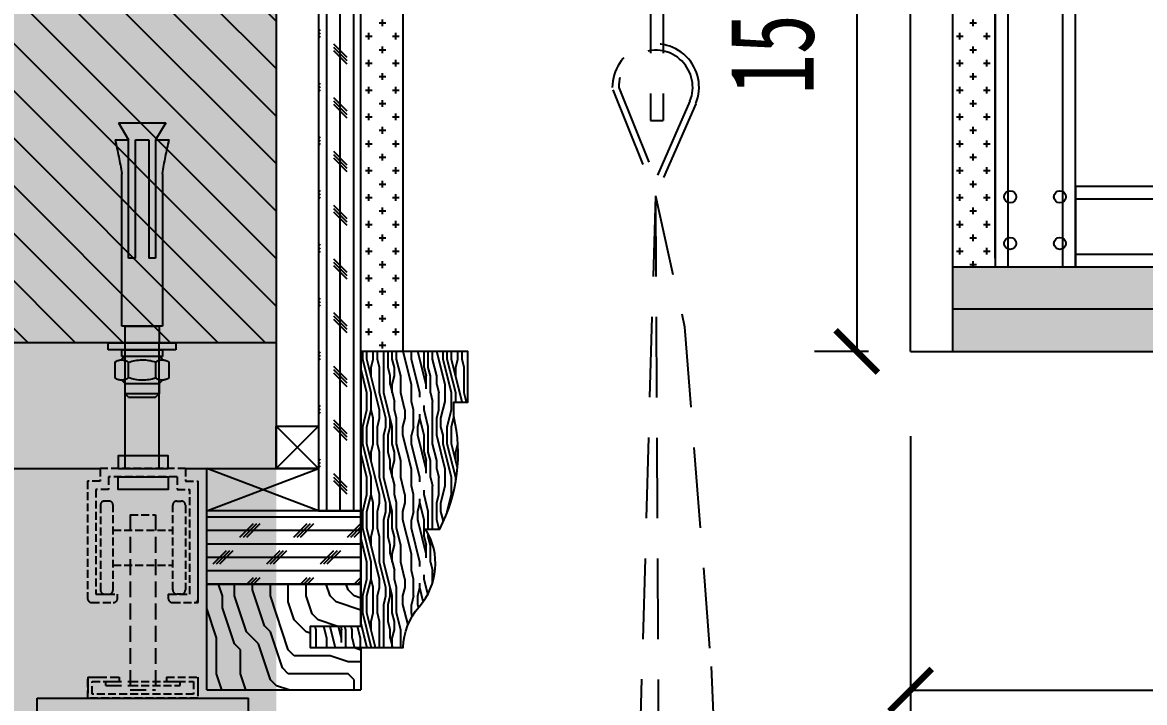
# Model space of a CAD drawing. Header units: millimetres. Extents: x 413534 to 445094, y -245300 to -235817.
# Drawn here: x 415754.4 to 416019.7, y -239219.6 to -239058.8 of the extents above; entities that cross this region are included whole.
import ezdxf

# ---------------------------------------------------------------- set-up
doc = ezdxf.new("R2010")
doc.units = ezdxf.units.MM
doc.header["$LTSCALE"] = 150
doc.header["$MEASUREMENT"] = 0
for name, pattern in [('DASH', [0.35, 0.25, -0.1]), ('DASHED', [19.049999999999997, 12.7, -6.35]), ('DASHEDX2', [38.099999999999994, 25.4, -12.7]), ('M-DASHED', [3.75, 2.5, -1.25])]:
    doc.linetypes.add(name, pattern=pattern)
doc.layers.get('Defpoints').update_dxf_attribs({"color": 6})
for name, color, linetype in [('0-bh(填充)', 251, 'Continuous'), ('2-NORM', 3, 'Continuous'), ('4-Fine(立面细线)', 251, 'Continuous'), ('A-土建柱', 6, 'Continuous'), ('D-节点填充', 250, 'Continuous'), ('D-造型细线', 146, 'Continuous'), ('DRT', 7, 'Continuous'), ('E-立面填充', 250, 'Continuous'), ('E-立面活动家具', 22, 'DASHED'), ('E-立面轮廓线', 4, 'Continuous'), ('F-地坪填充', 250, 'Continuous'), ('IEL-Furn', 1, 'M-DASHED'), ('PM-FURN-M', 3, 'Continuous'), ('PM-WALL', 2, 'Continuous'), ('PM-WALL-HAT', 8, 'Continuous'), ('W-尺寸', 5, 'Continuous'), ('完成面-石材', 55, 'Continuous')]:
    doc.layers.add(name, color=color, linetype=linetype)
doc.styles.add('DIM', font='', dxfattribs={"width": 0.7})
doc.styles.get('DIM').set_extended_font_data('SimSun')
doc.dimstyles.new('10', dxfattribs={"dimscale": 10, "dimtxt": 2, "dimasz": 1, "dimexe": 1, "dimexo": 1, "dimgap": 1, "dimtad": 1, "dimdec": 0, "dimzin": 0, "dimdsep": 46, "dimtxsty": 'DIM', "dimblk": 'ARCHTICK', "dimcen": 0, "dimclrd": 5, "dimclre": 5, "dimclrt": 35, "dimadec": 0, "dimazin": 0, "dimtfac": 0.5, "dimtdec": 0, "dimtix": 1, "dimtmove": 2, "dimatfit": 2, "dimldrblk": 'A', "dimfxl": 0, "dimtolj": 1, "dimtzin": 0, "dimlwd": -1, "dimlwe": -1, "dimarcsym": 0})

# ---------------------------------------------------------------- blocks, each defined once
blk = doc.blocks.new('*U83')
blk.add_lwpolyline([(-0.000140632560942322, 8.859776426106691e-05), (811.8988550770206, 8.859776426106691e-05), (811.8988550770206, 19.00008859776426), (-0.000140632560942322, 19.00008859776426)], close=True)
at = {"color": 251, "linetype": 'DASH', "ltscale": 25}
for points in [[(811.8988550770206, 16.00008859776426), (-0.000140632560942322, 16.00008859776426)], [(-0.000140632560942322, 3.000088597764261), (811.8988550770206, 3.000088597764261)]]:
    blk.add_lwpolyline(points, dxfattribs=at)
blk = doc.blocks.new('_ARCHTICK')
at = {"color": 0, "linetype": 'ByBlock', "const_width": 0.15}
blk.add_lwpolyline([(-0.5, -0.5), (0.5, 0.5)], dxfattribs=at)
blk = doc.blocks.new('*D142')
at = {"color": 5}
for p, q in [((415964.425899033, -239156.610833619), (415964.425899033, -239226.610833619)), ((416844.4234627293, -239156.610833619), (416844.4234627293, -239226.610833619)), ((415964.425899033, -239216.610833619), (416844.4234627293, -239216.610833619))]:
    blk.add_line(p, q, dxfattribs=at)
at = {"layer": 'Defpoints', "color": 0}
for p in [(415964.425899033, -239136.5568750298, -1.319944553622443e-06), (416844.4234627293, -239136.5568750298), (416844.4234627293, -239216.610833619)]:
    blk.add_point(p, dxfattribs=at)
at = {"color": 5, "xscale": 10, "yscale": 10, "zscale": 10, "rotation": 180}
blk.add_blockref('_ARCHTICK', (415964.425899033, -239216.610833619), dxfattribs=at)
at = {"color": 5, "xscale": 10, "yscale": 10, "zscale": 10}
blk.add_blockref('_ARCHTICK', (416844.4234627293, -239216.610833619), dxfattribs=at)
at = {"color": 35, "insert": (416450.1679653946, -239195.7136112108), "char_height": 20, "attachment_point": 5, "style": 'DIM'}
blk.add_mtext('\\A1;880', dxfattribs=at)
blk = doc.blocks.new('A')
at = {"color": 1}
for p, q in [((-1.435067392276323, 1.147654099946521), (-1.089590771724032, 1.437450103912849)), ((-1.089590771724032, 1.437450103912849), (0, 0)), ((-1.435067392276323, 1.147654099946521), (-0.3688396396728422, 0)), ((-0.3688396396728422, 3.638e-12), (-2.127066897330223, 0)), ((-1.435067392276323, -1.147654099946521), (-0.3688396396728422, 0)), ((-1.089590771724032, -1.437450103912849), (0, 0)), ((-1.435067392276323, -1.147654099946521), (-1.089590771724032, -1.437450103912849))]:
    blk.add_line(p, q, dxfattribs=at)
for points in [[(-1.435067392276323, 1.147654099946521), (-1.089590771724032, 1.437450103912849), (-0.3688396396728422, 0), (0, 0)], [(-1.435067392276323, -1.147654099946521), (-1.089590771724032, -1.437450103912849), (-0.3688396396728422, 0), (0, 0)]]:
    blk.add_solid(points, dxfattribs=at)
blk = doc.blocks.new('CURTAIL SIDE ELEV')
at = {"layer": 'E-立面活动家具', "color": 251, "linetype": 'DASHED', "ltscale": 0.01}
for p, q in [((-1.517609119066037, -31.89535999170039), (-1.517609119066037, -95.40871382772457)), ((1.482390880933963, -31.89535999170039), (1.482390880933963, -95.40871382772457)), ((-10.42304631101433, -88.18704133620486), (-0.3364647607086226, -113.2476034113206)), ((-9.031528415391222, -87.62697174597997), (-0.2779410675866529, -109.3756502267206)), ((9.201187858823687, -91.47491225297563), (-0.3364647607086226, -113.2476034113206)), ((7.827232402516529, -90.87304316100199), (-0.2779410675866529, -109.3756502267206)), ((-1.517609119066037, -95.40871382772457), (1.482390880933963, -95.40871382772457)), ((-0.3364647607086226, -113.2476034113206), (-11.04476187005639, -485.4255557318684)), ((-0.3364647607086226, -113.2476034113206), (6.558681762777269, -144.1990752234124)), ((6.558681762777269, -144.1990752234124), (12.79944519326091, -224.4766133181984)), ((12.79944519326091, -224.4766133181984), (18.39786869718228, -347.0017600954743))]:
    blk.add_line(p, q, dxfattribs=at)
blk.add_lwpolyline([(-0.3364647607086226, -113.2476034113206), (1.909328029491007, -528.7951914586592), (18.1249633039115, -1185.95788804139), (18.1249633039115, -1672.745070695179), (53.94981851492776, -2576.989490249965)], dxfattribs=at)
for radius in [10.25379823053741, 8.753798230537406]:
    blk.add_arc((-0.2779410675866529, -87.56620986002963), radius, 337.8050099894658, 180.3977047985268, dxfattribs=at)
blk = doc.blocks.new('g434t')
at = {"layer": '4-Fine(立面细线)', "color": 251, "linetype": 'DASHEDX2', "ltscale": 0.02}
for p, q in [((2371.12851715119, 1134.619415825851), (2371.12851715119, 1130.619415825851)), ((2441.503193184531, 1134.619415825851), (2436.753841117848, 1134.619415825851)), ((2366.12851715119, 1133.619415825851), (2366.12851715119, 1119.619415825851)), ((2366.12851715119, 1133.619415825851), (2371.12851715119, 1130.619415825851)), ((2426.12851715119, 1132.619415825851), (2381.12851715119, 1132.619415825851)), ((2426.12851715119, 1120.619415825851), (2426.12851715119, 1132.619415825851)), ((2436.12851715119, 1132.606072851186), (2435.12851715119, 1132.02854857907)), ((2442.12851715119, 1132.606072851186), (2443.12851715119, 1131.619415825851)), ((2446.12851715119, 1131.619415825851), (2443.12851715119, 1131.619415825851)), ((2443.12851715119, 1131.619415825851), (2443.128517151194, 1121.619415825851)), ((2447.12851715119, 1130.619415825851), (2446.12851715119, 1131.619415825851)), ((2446.12851715119, 1121.619415825851), (2446.12851715119, 1131.619415825851)), ((2406.12851715119, 1130.619415825851), (2371.12851715119, 1130.619415825851)), ((2406.12851715119, 1128.619415825851), (2371.12851715119, 1128.619415825851)), ((2371.12851715119, 1128.619415825851), (2371.12851715119, 1124.619415825851)), ((2406.12851715119, 1128.619415825851), (2406.12851715119, 1130.619415825851)), ((2441.422986244275, 1130.619415825851), (2436.834048058105, 1130.619415825851)), ((2447.12851715119, 1130.619415825851), (2447.12851715119, 1122.619415825851)), ((2371.12851715119, 1124.619415825851), (2406.12851715119, 1124.619415825851)), ((2406.12851715119, 1122.619415825851), (2406.12851715119, 1124.619415825851)), ((2366.12851715119, 1119.619415825851), (2371.12851715119, 1122.619415825851)), ((2371.12851715119, 1122.619415825851), (2406.12851715119, 1122.619415825851)), ((2371.12851715119, 1122.619415825851), (2371.12851715119, 1118.619415825851)), ((2436.128517151186, 1120.646362065769), (2435.128517151188, 1121.223886337886)), ((2436.753120823972, 1122.619415825851), (2441.503913478407, 1122.619415825851)), ((2442.128517151194, 1120.646362065769), (2443.128517151194, 1121.619415825851)), ((2443.128517151194, 1121.619415825851), (2446.12851715119, 1121.619415825851)), ((2447.12851715119, 1122.619415825851), (2446.12851715119, 1121.619415825851)), ((2381.128517151197, 1120.619415825851), (2426.12851715119, 1120.619415825851)), ((2441.423706538151, 1118.619415825851), (2436.833327764229, 1118.619415825851))]:
    blk.add_line(p, q, dxfattribs=at)
for points in [[(2431.12851715119, 1116.619415825851), (2433.12851715119, 1116.619415825851), (2433.12851715119, 1136.619415825851), (2431.12851715119, 1136.619415825851)], [(2431.12851715119, 1121.619415825851), (2431.12851715119, 1131.619415825851), (2426.12851715119, 1131.619415825851), (2426.12851715119, 1121.619415825851)], [(2433.12851715119, 1120.619415825851), (2435.12851715119, 1120.619415825851), (2435.12851715119, 1132.619415825851), (2433.12851715119, 1132.619415825851)]]:
    blk.add_lwpolyline(points, close=True, dxfattribs=at)
for centre, radius, start, end in [((2405.869988319357, 1282.326771666681), 151.7380400177165, 256.7643321567377, 260.6158028951613), ((2439.466817789258, 1132.673011571143), 3.338971689362253, 144.3427424566506, 217.9547092447332), ((2438.790216513122, 1132.673011571143), 3.338971689362252, 322.0452907552668, 35.6572575433494), ((2448.355606516887, 1126.502455517406), 12.23501824683762, 160.3368353108238, 198.5040069867778), ((2429.901427785493, 1126.502455517406), 12.23501824683762, 341.4959930132222, 19.66316468917618), ((2439.466097495382, 1120.673011571143), 3.338971689362253, 144.3427424566506, 217.9547092447332), ((2438.790936806998, 1120.673011571143), 3.338971689362253, 322.0452907552668, 35.6572575433494), ((2405.869988319349, 970.912059985023), 151.7380400177165, 99.38419710483872, 103.2356678432623)]:
    blk.add_arc(centre, radius, start, end, dxfattribs=at)
blk = doc.blocks.new('sddsdsd')
at = {"ltscale": 0.3}
for p, q in [((73276.9351883104, -119706.2892122723), (73276.9351883104, -119676.6246638215)), ((73284.9351883104, -119706.2892122723), (73284.9351883104, -119676.6246638215))]:
    blk.add_line(p, q, dxfattribs=at)
at = {"layer": '4-Fine(立面细线)', "color": 1, "xscale": -0.8, "yscale": 0.8, "zscale": 0.8, "rotation": 90}
blk.add_blockref('g434t', (74182.23072097107, -117731.7218501005, -1.602217221756663e-06), dxfattribs=at)
blk = doc.blocks.new('*U177')
blk.add_lwpolyline([(-0.000140632560942322, 8.859776426106691e-05), (179.9998403471888, 8.859776426106691e-05), (179.9998403471888, 19.00008859776426), (-0.000140632560942322, 19.00008859776426)], close=True)
at = {"color": 251, "linetype": 'DASH', "ltscale": 25}
for points in [[(179.9998403471888, 16.00008859776426), (-0.000140632560942322, 16.00008859776426)], [(-0.000140632560942322, 3.000088597764261), (179.9998403471888, 3.000088597764261)]]:
    blk.add_lwpolyline(points, dxfattribs=at)
blk = doc.blocks.new('A$C22010BD6')
at = {"layer": 'DRT', "color": 8, "ltscale": 2}
for p, q in [((0, 0), (10, 10)), ((0, 10), (10, 0))]:
    blk.add_line(p, q, dxfattribs=at)
at = {"layer": 'DRT', "color": 3, "ltscale": 2}
blk.add_lwpolyline([(0, 0), (10, 0), (10, 10), (0, 10)], close=True, dxfattribs=at)
blk = doc.blocks.new('*D178')
at = {"color": 5}
for p, q in [((415954.4258990329, -238986.5568750298), (415941.6639682088, -238986.5568750298)), ((415951.6639682088, -238986.5568750298), (415951.6639682088, -239136.5568750298)), ((415954.4258990329, -239136.5568750298), (415941.6639682088, -239136.5568750298))]:
    blk.add_line(p, q, dxfattribs=at)
at = {"layer": 'Defpoints', "color": 0}
for p in [(415964.4258990329, -238986.5568750298, -2.571156407893985e-07), (415951.6639682088, -239136.5568750298), (415964.4258990329, -239136.5568750298, -2.571156407893985e-07)]:
    blk.add_point(p, dxfattribs=at)
at = {"color": 5, "xscale": 10, "yscale": 10, "zscale": 10}
for p, rotation in [((415951.6639682088, -238986.5568750298), 90), ((415951.6639682088, -239136.5568750298), 270)]:
    blk.add_blockref('_ARCHTICK', p, dxfattribs=dict(at, rotation=rotation))
at = {"color": 35, "insert": (415931.6639682088, -239061.5568750297), "char_height": 20, "attachment_point": 5, "rotation": 90, "style": 'DIM'}
blk.add_mtext('\\A1;150', dxfattribs=at)

msp = doc.modelspace()

# ---------------------------------------------------------------- hatches: boundary and pattern name
at = {"ltscale": 2}
h = msp.add_hatch(dxfattribs=at)
h.set_pattern_fill('CORK', color=8, scale=4, angle=90, style=0)
h.set_pattern_definition([(90, (489248.2773804133, -119572.6845594668), (3.175, 1.944126793646423e-16), []), (315, (489246.6898804132, -119571.0970594668), (-6.350002742818305, -6.350002742818306), [4.490130000000001, -4.490130000000001]), (315, (489246.6898804132, -119570.3033094667), (-6.350002742818305, -6.350002742818306), [4.490130000000001, -4.490130000000001]), (315, (489246.6898804132, -119569.5095594668), (-6.350002742818305, -6.350002742818306), [4.490130000000001, -4.490130000000001])])
h.paths.add_polyline_path([(415834.4351917859, -239174.221262892), (415834.4351917859, -238936.5568750298), (415824.4351917859, -238936.5568750298), (415824.4351917859, -239174.221262892)])
h = msp.add_hatch(dxfattribs=at)
h.set_pattern_fill('CORK', color=8, scale=4, style=0)
h.set_pattern_definition([(180, (415834.4353011746, -239191.5538577877), (0, 3.175), []), (45.00000000000001, (415832.8478011746, -239193.1413577877), (6.350002742818306, -6.350002742818305), [4.490130000000001, -4.490130000000001]), (45.00000000000001, (415832.0540511747, -239193.1413577877), (6.350002742818306, -6.350002742818305), [4.490130000000001, -4.490130000000001]), (45.00000000000001, (415831.2603011747, -239193.1413577877), (6.350002742818306, -6.350002742818305), [4.490130000000001, -4.490130000000001])])
h.paths.add_polyline_path([(415798.0112238178, -239179.0626688438), (415798.0112238178, -239174.221262892), (415834.4351917859, -239174.221262892), (415834.435240403, -239191.5538577877), (415798.0112238179, -239191.5538577878)])
at = {"layer": '0-bh(填充)'}
h = msp.add_hatch(dxfattribs=at)
h.set_pattern_fill('CROSS', color=250, scale=2, style=0)
h.set_pattern_definition([(0, (342200.9639355743, -109039.4800543435), (3.175, 3.175), [1.5875, -4.7625]), (90, (342201.7576855743, -109040.2738043435), (-3.175, 3.175), [1.5875, -4.7625])])
h.paths.add_polyline_path([(415844.4362824386, -238986.5568729087), (415834.4351917859, -238986.5568729087), (415834.4351917859, -239136.5567144431), (415844.4258687025, -239136.5567144431)])
h.paths.add_polyline_path([(415974.4258990329, -238966.5568729087), (415954.4258990312, -238966.5568729087), (415864.4351917876, -238966.5568729087), (415834.4351917859, -238966.5568729087), (415834.4351917859, -238976.5568729087), (415974.4258990329, -238976.5568729087)])
h.paths.add_polyline_path([(415974.4258990329, -238976.5568729087), (415834.4351917859, -238976.5568729087), (415834.4351917859, -238986.5568729087), (415974.4258990329, -238986.5568729087)])
h.paths.add_polyline_path([(415984.4258990329, -238966.5568729087), (415974.4258990329, -238966.5568729087), (415974.4258990329, -239116.5568750298), (415984.4258990329, -239116.5568750298)])
h = msp.add_hatch(dxfattribs=at)
h.set_pattern_fill('CROSS', color=250, scale=0.5, style=0)
h.set_pattern_definition([(7.016477563892661e-15, (416003.1461145332, -239126.5568750298), (3.175, 3.175), [1.5875, -4.7625]), (90, (416003.9398645332, -239127.3506250298), (-3.175, 3.175), [1.5875, -4.7625])])
h.paths.add_polyline_path([(416804.4234627293, -239118.0866587631), (416804.0758493415, -239117.8961060708), (416803.4089510366, -239118.1848066354), (416803.4069477023, -239118.1906415897), (416802.9091826749, -239117.8961060708), (416802.2452188591, -239118.1762595793), (416802.2375701148, -239118.1985374752), (416801.7496752656, -239117.9310861043), (416801.065630697, -239118.2141229775), (416800.5775803982, -239117.9377999778), (416799.8786486252, -239118.2512222978), (416799.8944537887, -239118.2078937122), (416799.4363793959, -239117.9368437756), (416798.7567960626, -239118.2285104424), (416798.263879396, -239117.9368437756), (416797.5901293961, -239118.2285104424), (416797.0972127293, -239117.9368437756), (416796.4234627293, -239118.2285104424), (416795.9305460627, -239117.9543437756), (416795.2567960626, -239118.2285104424), (416794.7815283865, -239117.8895811473), (416794.1059937585, -239118.1664258373), (416793.6485774461, -239117.8730173926), (416793.0271740119, -239118.0758778625), (416792.566939543, -239117.8438511588), (416792.0055863016, -239117.963377661), (416791.5713143249, -239117.7399968796), (416790.3139352343, -239118.0442288898), (416789.4234627293, -239117.3535104424), (416790.8682029942, -239116.5568750298), (416724.4234627293, -239116.5568750298), (416493.9234625908, -239116.5568750298), (416445.2642834549, -239116.5568750298), (416445.6374523433, -239126.5568750298), (416804.4234627293, -239126.5568750298)])
h.paths.add_polyline_path([(415974.4258990329, -239116.5568750297), (415974.4258990329, -239126.5568750298), (416444.9234625908, -239126.5568750298), (416444.9234625908, -239116.5568750298)])
h = msp.add_hatch(dxfattribs=at)
h.set_pattern_fill('CROSS', color=250, scale=0.5, style=0)
h.set_pattern_definition([(7.016477563892661e-15, (416013.1461145332, -239136.5568750298), (3.175, 3.175), [1.5875, -4.7625]), (90, (416013.9398645332, -239137.3506250298), (-3.175, 3.175), [1.5875, -4.7625])])
h.paths.add_polyline_path([(416814.4234627293, -239128.0866587631), (416814.0758493415, -239127.8961060708), (416813.4089510366, -239128.1848066353), (416813.4069477023, -239128.1906415897), (416812.9091826749, -239127.8961060708), (416812.2452188591, -239128.1762595793), (416812.2375701148, -239128.1985374752), (416811.7496752656, -239127.9310861043), (416811.065630697, -239128.2141229774), (416810.5775803982, -239127.9377999778), (416809.8786486252, -239128.2512222978), (416809.8944537887, -239128.2078937121), (416809.4363793959, -239127.9368437755), (416808.7567960626, -239128.2285104423), (416808.263879396, -239127.9368437755), (416807.5901293961, -239128.2285104423), (416807.0972127293, -239127.9368437755), (416806.4234627293, -239128.2285104423), (416805.9305460627, -239127.9543437755), (416805.2567960626, -239128.2285104423), (416804.7815283865, -239127.8895811473), (416804.1059937585, -239128.1664258373), (416803.6485774461, -239127.8730173926), (416803.0271740119, -239128.0758778624), (416802.566939543, -239127.8438511588), (416802.0055863016, -239127.9633776609), (416801.5713143249, -239127.7399968796), (416800.3139352343, -239128.0442288898), (416799.4234627293, -239127.3535104423), (416800.8682029942, -239126.5568750298), (416734.4234627293, -239126.5568750298), (416503.9234625908, -239126.5568750298), (416455.2642834549, -239126.5568750297), (416455.6374523433, -239136.5568750297), (416814.4234627293, -239136.5568750298)])
h.paths.add_polyline_path([(415974.4258990329, -239126.5568750298), (415974.4258990329, -239136.5568750298), (416454.9234625908, -239136.5568750298), (416454.9234625908, -239126.5568750297)])
at = {"layer": '2-NORM'}
h = msp.add_hatch(dxfattribs=at)
h.set_pattern_fill('木纹01', color=251, scale=10, angle=135, style=0)
h.set_pattern_definition([(135, (415651.8001482977, -239168.9264407897), (-56.5685424949238, 2.104961371122742e-14), [2, -38]), (135, (415668.7707110462, -239191.5538577877), (-56.5685424949238, 2.104961371122742e-14), [4, -36]), (135, (415648.971721173, -239174.5832950392), (-56.5685424949238, 2.104961371122742e-14), [2, -38]), (135, (415663.1138567967, -239194.3822849125), (-56.5685424949238, 2.104961371122742e-14), [2, -38]), (135, (415644.7290804859, -239178.8259357264), (-56.5685424949238, 2.104961371122742e-14), [2, -38]), (135, (415658.8712161096, -239195.7964984748), (-56.5685424949238, 2.104961371122742e-14), [2, -38]), (135, (415641.9006533611, -239181.6543628511), (-56.5685424949238, 2.104961371122742e-14), [2, -38]), (135, (415654.6285754225, -239200.039139162), (-56.5685424949238, 2.104961371122742e-14), [2, -22, 2, -14]), (135, (415651.8001482977, -239202.8675662867), (-56.5685424949238, 2.104961371122742e-14), [4, -20, 2, -14]), (135, (415648.971721173, -239208.5244205362), (-56.5685424949238, 2.104961371122742e-14), [2, -6, 2, -16, 2, -12]), (135, (415647.5575076106, -239212.7670612233), (-56.5685424949238, 2.104961371122742e-14), [2, -8, 4, -26]), (135, (415627.7585177374, -239195.7964984748), (-56.5685424949238, 2.104961371122742e-14), [2, -38]), (135, (415644.7290804859, -239215.5954883481), (-56.5685424949238, 2.104961371122742e-14), [2, -10, 2, -26]), (180, (415674.4275652957, -239191.5538577877), (-28.28427124800002, -28.28427124799999), [5.65684, -50.91170248]), (180, (415650.3859347354, -239167.5122272274), (-28.28427124800002, -28.28427124799999), [11.313708, -45.25483448]), (180, (415636.2437991116, -239181.6543628511), (-28.28427124800002, -28.28427124799999), [2.8284, -53.74014248]), (180, (415657.4570025472, -239208.5244205362), (-28.28427124800002, -28.28427124799999), [8.485280000000001, -48.08326248]), (180, (415633.4153719869, -239184.4827899759), (-28.28427124800002, -28.28427124799999), [14.142136, -42.42640648]), (180, (415629.1727312998, -239188.725430663), (-28.28427124800002, -28.28427124799999), [8.485280000000001, -48.08326248]), (90, (415632.0011584245, -239197.2107120372), (-28.28427124799999, 28.28427124800002), [2.8284, -53.74014248]), (90, (415664.5280703591, -239184.4827899759), (-28.28427124799999, 28.28427124800002), [5.65684, -50.91170248]), (90, (415651.8001482977, -239194.3822849125), (-28.28427124799999, 28.28427124800002), [5.65684, -50.91170248]), (90, (415648.971721173, -239180.2401492887), (-28.28427124799999, 28.28427124800002), [5.65684, -50.91170248]), (90, (415639.0722262363, -239192.9680713501), (-28.28427124799999, 28.28427124800002), [5.65684, -50.91170248]), (90, (415634.8295855492, -239194.3822849125), (-28.28427124799999, 28.28427124800002), [8.485280000000001, -48.08326248]), (90, (415658.8712161096, -239184.4827899759), (-28.28427124799999, 28.28427124800002), [8.485280000000001, -48.08326248]), (90, (415653.2143618601, -239181.6543628511), (-28.28427124799999, 28.28427124800002), [8.485280000000001, -48.08326248]), (90, (415647.5575076106, -239195.7964984748), (-28.28427124799999, 28.28427124800002), [8.485280000000001, -48.08326248]), (90, (415643.3148669235, -239194.3822849125), (-28.28427124799999, 28.28427124800002), [8.485280000000001, -48.08326248]), (161.5650512, (415667.3564974839, -239195.7964984748), (-28.28427125878009, 28.28427123614904), [4.472135599999999, -84.9705832]), (161.5650512, (415647.5575076106, -239173.1690814769), (-28.28427125878009, 28.28427123614904), [17.88854399999999, -71.55417507999998]), (161.5650512, (415643.3148669235, -239177.411722164), (-28.28427125878009, 28.28427123614904), [17.88854399999999, -71.55417507999998]), (161.5650512, (415640.4864397987, -239180.2401492887), (-28.28427125878009, 28.28427123614904), [17.88856, -26.8, 8.944399999999998, -35.80975907999999]), (161.5650512, (415633.4153719869, -239181.6543628511), (-28.28427125878009, 28.28427123614904), [4.472135599999999, -84.9705832]), (161.5650512, (415648.971721173, -239217.0097019104), (-28.28427125878009, 28.28427123614904), [4.472135599999999, -84.9705832]), (161.5650512, (415626.344304175, -239194.3822849125), (-28.28427125878009, 28.28427123614904), [8.944271999999996, -80.49844707999999]), (108.4349487999998, (415658.8712161096, -239175.9975086016), (-28.284271236149, 28.28427125878012), [8.944271999999982, -80.49844707999988]), (108.4349487999998, (415661.6996432344, -239192.9680713501), (-28.284271236149, 28.28427125878012), [8.944271999999982, -80.49844707999988]), (108.4349487999998, (415665.9422839215, -239188.725430663), (-28.284271236149, 28.28427125878012), [4.472135599999992, -84.97044707999986]), (108.4349487999998, (415657.4570025472, -239194.3822849125), (-28.284271236149, 28.28427125878012), [13.41640799999999, -76.02631107999987]), (108.4349487999998, (415651.8001482977, -239188.725430663), (-28.284271236149, 28.28427125878012), [8.944271999999982, -80.49844707999988]), (108.4349487999998, (415647.5575076106, -239187.3112171006), (-28.284271236149, 28.28427125878012), [8.944271999999982, -80.49844707999988]), (108.4349487999998, (415653.2143618601, -239198.6249255996), (-28.284271236149, 28.28427125878012), [4.472135599999992, -84.97044707999986]), (108.4349487999998, (415648.971721173, -239200.039139162), (-28.284271236149, 28.28427125878012), [4.472135599999992, -84.97044707999986]), (108.4349487999998, (415632.0011584245, -239194.3822849125), (-28.284271236149, 28.28427125878012), [4.472135599999992, -84.97044707999986]), (108.4349487999998, (415643.3148669235, -239185.8970035382), (-28.284271236149, 28.28427125878012), [4.472135599999992, -84.97044707999986]), (108.4349487999998, (415647.5575076106, -239207.1102069738), (-28.284271236149, 28.28427125878012), [13.41640799999999, -76.02631107999987]), (108.4349487999998, (415646.1432940483, -239211.3528476609), (-28.284271236149, 28.28427125878012), [8.944271999999982, -80.49844707999988]), (108.4349487999998, (415639.0722262363, -239187.3112171006), (-28.284271236149, 28.28427125878012), [4.471999999999992, -40.24799999999993, 4.471999999999992, -40.25071907999994]), (108.4349487999998, (415641.9006533611, -239201.4533527243), (-28.284271236149, 28.28427125878012), [8.944271999999982, -80.49844707999988]), (108.4349487999998, (415637.658012674, -239202.8675662867), (-28.284271236149, 28.28427125878012), [8.944271999999982, -80.49844707999988]), (108.4349487999998, (415643.3148669235, -239214.1812747857), (-28.284271236149, 28.28427125878012), [8.944271999999982, -80.49844707999988]), (108.4349487999998, (415634.8295855492, -239205.6959934114), (-28.284271236149, 28.28427125878012), [8.944271999999982, -80.49844707999988])])
h.paths.add_polyline_path([(415710.8515818808, -239216.5568434233), (415710.8515818808, -239191.5538577878), (415674.4275652957, -239191.5538577877), (415674.4276139275, -239201.5568434235), (415686.4276547024, -239201.5568434235), (415686.4276547024, -239206.5568434235), (415674.4276139275, -239206.5568434235), (415674.4276139275, -239216.5568434232)])
h.paths.add_polyline_path([(415798.0112238179, -239191.5538577877), (415798.0112238179, -239216.5568434233), (415834.4255498343, -239216.5568434232), (415834.4255498343, -239206.5568434235), (415822.4255119144, -239206.5568434235), (415822.4255119144, -239201.5568434235), (415834.4255526894, -239201.5568434235), (415834.4256013212, -239191.5538577877)])
at = {"layer": 'D-节点填充'}
h = msp.add_hatch(dxfattribs=at)
h.set_pattern_fill('AR-CONC', color=256, scale=6, style=0)
h.set_pattern_definition([(49.99999999999999, (992301.9146321866, -1165213.047547796), (10.93108013976024, -0.9563451323341844), [1.143, -12.573]), (355, (992301.9146321866, -1165213.047547796), (-2.114569558540019, 11.4633985729308), [0.9144000000000001, -10.0584]), (100.451, (992302.8255521867, -1165213.127242796), (8.816550099957555, 10.50700126921751), [0.9713999999999999, -10.6854]), (46.18420000000001, (992301.9146321866, -1165209.999547796), (16.26474245352779, -2.522539675963627), [1.7145, -18.8595]), (96.6356, (992303.2700261867, -1165210.209757796), (14.24425406797423, 14.84553335340295), [1.4571, -16.0281]), (351.1840000000001, (992301.9146321866, -1165209.999547796), (14.24427634883603, 14.84550707163586), [1.3716, -15.0876]), (21, (992303.4386321867, -1165210.761547795), (9.096892790122997, -6.135931111005749), [1.143, -12.573]), (326.0000000000001, (992303.4386321867, -1165210.761547795), (3.708121700858825, 11.05127796733916), [0.9144000000000001, -10.0584]), (71.4514, (992304.1967021866, -1165211.272873796), (12.80498944620746, 4.915371462963448), [0.9713999999999999, -10.6854]), (37.50000000000001, (992301.9146321866, -1165213.047547796), (0.1853161950355092, 5.073302332389186), [0, -9.93648, 0, -10.2108, 0, -10.0965]), (7.499999999999999, (992301.9146321866, -1165213.047547796), (4.009179750618345, 6.01083448908717), [0, -5.821679999999999, 0, -9.70788, 0, -3.8481]), (327.5, (992298.5161121866, -1165213.047547796), (8.135435710012283, -0.3437246395604068), [0, -3.81, 0, -11.8872, 0, -15.7734]), (317.5, (992296.9921121867, -1165213.047547796), (8.887750883161083, 1.525589461999981), [0, -4.952999999999999, 0, -7.89432, 0, -11.2014])])
h.paths.add_polyline_path([(417204.9458539882, -238536.5568750298), (417204.9458539882, -238656.5568750298), (416014.4263649944, -238656.5568750298), (416014.4263649945, -238936.5568750298), (415614.4263649945, -238936.5568750298), (415614.4263649945, -238656.5568750298), (415176.8125317409, -238656.5568750298), (415176.8125317409, -238536.5568750298)])
h.paths.add_polyline_path([(415694.425537975, -238936.5568750298), (415814.4263649928, -238936.5568750298), (415814.4263649928, -239358.1222884288), (415694.425537975, -239358.1222884288)])
at = {"layer": 'E-立面填充', "ltscale": 0.15}
h = msp.add_hatch(dxfattribs=at)
h.set_pattern_fill('PANEL', color=256, scale=20, angle=-90.00000000000001, style=0, pattern_type=2)
h.set_pattern_definition([(90, (401046.36847808, -114848.3801106025), (20, -3.673940397442059e-15), [4, -6, 2, -8]), (90, (401046.86847808, -114834.3801106025), (20, -3.673940397442059e-15), [4, -16]), (90, (401047.86847808, -114836.3801106025), (20, -3.673940397442059e-15), [2, -18]), (90, (401048.36847808, -114847.3801106025), (20, -3.673940397442059e-15), [1, -14, 1, -4]), (90, (401049.36847808, -114840.3801106025), (20, -3.673940397442059e-15), [4, -6, 1, -9]), (90, (401049.86847808, -114845.3801106025), (20, -3.673940397442059e-15), [3, -17]), (90, (401050.36847808, -114840.3801106025), (20, -3.673940397442059e-15), [6, -14]), (90, (401050.86847808, -114846.3801106025), (20, -3.673940397442059e-15), [4, -16]), (90, (401051.36847808, -114838.3801106025), (20, -3.673940397442059e-15), [10, -10]), (90, (401052.36847808, -114844.3801106025), (20, -3.673940397442059e-15), [2, -6, 4, -8]), (90, (401052.86847808, -114830.3801106025), (20, -3.673940397442059e-15), [4, -16]), (90, (401053.36847808, -114834.3801106025), (20, -3.673940397442059e-15), [2, -18]), (90, (401053.86847808, -114838.3801106025), (20, -3.673940397442059e-15), [2, -18]), (90, (401054.36847808, -114848.3801106025), (20, -3.673940397442059e-15), [4, -16]), (90, (401054.86847808, -114838.3801106025), (20, -3.673940397442059e-15), [4, -16]), (90, (401055.86847808, -114838.3801106025), (20, -3.673940397442059e-15), [4, -4, 4, -8]), (90, (401056.86847808, -114842.3801106025), (20, -3.673940397442059e-15), [2, -10, 4, -4]), (90, (401057.36847808, -114838.3801106025), (20, -3.673940397442059e-15), [6, -14]), (90, (401058.36847808, -114838.3801106025), (20, -3.673940397442059e-15), [4, -16]), (90, (401058.86847808, -114846.3801106025), (20, -3.673940397442059e-15), [6, -8, 2, -4]), (90, (401059.86847808, -114846.3801106025), (20, -3.673940397442059e-15), [10, -10]), (90, (401060.36847808, -114834.3801106025), (20, -3.673940397442059e-15), [2, -18]), (90, (401060.86847808, -114840.3801106025), (20, -3.673940397442059e-15), [4, -16]), (90, (401061.36847808, -114844.3801106025), (20, -3.673940397442059e-15), [2, -8, 2, -8]), (90, (401061.86847808, -114846.3801106025), (20, -3.673940397442059e-15), [2, -6, 4, -8]), (90, (401062.36847808, -114842.3801106025), (20, -3.673940397442059e-15), [2, -10, 2, -6]), (90, (401062.86847808, -114838.3801106025), (20, -3.673940397442059e-15), [6, -14]), (90, (401063.86847808, -114846.3801106025), (20, -3.673940397442059e-15), [4, -16]), (90, (401064.36847808, -114836.3801106025), (20, -3.673940397442059e-15), [2, -18]), (90, (401064.86847808, -114832.3801106025), (20, -3.673940397442059e-15), [2, -18]), (75.96375652999998, (401047.86847808, -114834.3801106025), (-7.314145853517296e-10, 19.99999999942926), [2.06, -80.40211052000001]), (75.96375652999998, (401052.36847808, -114832.3801106025), (-7.314145853517296e-10, 19.99999999942926), [2.06, -80.40211052000001]), (75.96375652999998, (401064.36847808, -114834.3801106025), (-7.314145853517296e-10, 19.99999999942926), [2.06, -80.40211052000001]), (75.96375652999998, (401056.86847808, -114840.3801106025), (-7.314145853517296e-10, 19.99999999942926), [2.06, -80.40211052000001]), (75.96375652999998, (401059.86847808, -114836.3801106025), (-7.314145853517296e-10, 19.99999999942926), [2.06, -80.40211052000001]), (75.96375652999998, (401058.36847808, -114834.3801106025), (-7.314145853517296e-10, 19.99999999942926), [2.06, -80.40211052000001]), (75.96375652999998, (401061.86847808, -114844.3801106025), (-7.314145853517296e-10, 19.99999999942926), [2.06, -80.40211052000001]), (75.96375652999998, (401060.86847808, -114836.3801106025), (-7.314145853517296e-10, 19.99999999942926), [2.06, -80.40211052000001]), (75.96375652999998, (401053.36847808, -114832.3801106025), (-7.314145853517296e-10, 19.99999999942926), [4.12, -78.34211052]), (75.96375652999998, (401054.86847808, -114834.3801106025), (-7.314145853517296e-10, 19.99999999942926), [4.12, -78.34211052]), (75.96375652999998, (401055.86847808, -114834.3801106025), (-7.314145853517296e-10, 19.99999999942926), [4.12, -78.34211052]), (284.0362434699999, (401049.36847808, -114840.3801106025), (-7.314285945706721e-10, -19.99999999942926), [2.059999999999997, -4.119999999999993, 2.059999999999997, -74.22211051999989]), (284.0362434699999, (401052.36847808, -114844.3801106025), (-7.314285945706721e-10, -19.99999999942926), [2.059999999999997, -80.4021105199999]), (284.0362434699999, (401061.36847808, -114844.3801106025), (-7.314285945706721e-10, -19.99999999942926), [4.119999999999993, -78.34211051999989]), (255.9637565300001, (401046.86847808, -114834.3801106025), (7.314168057977789e-10, -19.99999999942926), [2.06, -80.40211052000001]), (104.03624347, (401046.86847808, -114830.3801106025), (7.314169372289136e-10, 19.99999999942926), [2.059999999999999, -80.40211051999998]), (104.03624347, (401053.86847808, -114836.3801106025), (7.314169372289136e-10, 19.99999999942926), [2.059999999999999, -80.40211051999998]), (104.03624347, (401057.36847808, -114832.3801106025), (7.314169372289136e-10, 19.99999999942926), [2.059999999999999, -80.40211051999998]), (104.03624347, (401058.86847808, -114840.3801106025), (7.314169372289136e-10, 19.99999999942926), [2.059999999999999, -80.40211051999998]), (104.03624347, (401061.36847808, -114842.3801106025), (7.314169372289136e-10, 19.99999999942926), [2.059999999999999, -80.40211051999998]), (104.03624347, (401062.36847808, -114840.3801106025), (7.314169372289136e-10, 19.99999999942926), [2.059999999999999, -80.40211051999998]), (104.03624347, (401058.86847808, -114840.3801106025), (7.314169372289136e-10, 19.99999999942926), [2.059999999999999, -80.40211051999998]), (104.03624347, (401061.86847808, -114834.3801106025), (7.314169372289136e-10, 19.99999999942926), [8.239999999999997, -74.22211051999997]), (104.03624347, (401048.36847808, -114846.3801106025), (7.314169372289136e-10, 19.99999999942926), [8.239999999999997, -74.22211051999997]), (104.03624347, (401049.86847808, -114844.3801106025), (7.314169372289136e-10, 19.99999999942926), [8.239999999999997, -74.22211051999997]), (104.03624347, (401050.86847808, -114842.3801106025), (7.314169372289136e-10, 19.99999999942926), [2.059999999999999, -4.119999999999998, 4.119999999999998, -72.16211051999997]), (104.03624347, (401052.36847808, -114842.3801106025), (7.314169372289136e-10, 19.99999999942926), [4.119999999999998, -4.119999999999998, 4.119999999999998, -70.10211051999998]), (104.03624347, (401054.36847808, -114844.3801106025), (7.314169372289136e-10, 19.99999999942926), [8.239999999999997, -74.22211051999997]), (104.03624347, (401055.86847808, -114846.3801106025), (7.314169372289136e-10, 19.99999999942926), [8.239999999999997, -74.22211051999997]), (104.03624347, (401056.86847808, -114846.3801106025), (7.314169372289136e-10, 19.99999999942926), [8.239999999999997, -74.22211051999997]), (104.03624347, (401062.86847808, -114832.3801106025), (7.314169372289136e-10, 19.99999999942926), [2.059999999999999, -80.40211051999998]), (104.0362324699999, (401064.86847808, -114830.3801106025), (3.840455777625253e-06, 19.99999999942889), [4.119999999999998, -78.34211051999998]), (104.0362324699999, (401063.86847808, -114842.3801106025), (3.840455777625253e-06, 19.99999999942889), [4.119999999999998, -78.34211051999998]), (104.0362424699999, (401046.36847808, -114844.3801106025), (3.497972775980866e-07, 19.99999999942926), [8.239999999999995, -74.22211051999996]), (104.0362424699999, (401060.36847808, -114832.3801106025), (3.497972775980866e-07, 19.99999999942926), [6.179999999999997, -76.28211051999996]), (104.0362424699999, (401058.86847808, -114830.3801106025), (3.497972775980866e-07, 19.99999999942926), [12.35999999999999, -70.10211051999997])])
edge = h.paths.add_edge_path()
edge.add_line((415834.4255526894, -239201.5568434235), (415822.4255119144, -239201.5568434235))
edge.add_line((415822.4255119144, -239201.5568434235), (415822.4255119144, -239206.5568434235))
edge.add_line((415822.4255119144, -239206.5568434235), (415844.4255119144, -239206.5568434235))
edge.add_arc((415860.2670633028, -239207.1874538634), 15.85409789037431, 139.6012928444592, 177.7204095054086, ccw=False)
edge.add_arc((415836.724602041, -239186.6995056281), 15.35689700947812, -41.68496214545942, 32.02088500006778)
edge.add_line((415849.7450220796, -239178.5568434235), (415853.0783554123, -239178.5568434235))
edge.add_arc((415819.0355641075, -239160.7791988768), 38.40515962018707, -27.57422333346651, 13.38268119129853)
edge.add_line((415856.3978655784, -239151.8901767569), (415856.3978655784, -239148.5568434236))
edge.add_line((415856.3978655784, -239148.5568434236), (415859.7311989114, -239148.5568434236))
edge.add_line((415859.7311989114, -239148.5568434236), (415859.7311989114, -239136.5567144431))
edge.add_line((415859.7311989114, -239136.5567144431), (415834.4258687025, -239136.5567144431))
edge.add_line((415834.4258687025, -239136.5567144431), (415834.4255526894, -239198.5568434235))
edge.add_line((415834.4255526894, -239198.5568434235), (415834.4255672746, -239198.5568434235))
edge.add_line((415834.4255672746, -239198.5568434235), (415834.4255526894, -239201.5568434235))
at = {"layer": 'PM-WALL-HAT'}
h = msp.add_hatch(dxfattribs=at)
h.set_pattern_fill('ANSI31', color=256, scale=5, angle=-90.00000000000001, style=0)
h.set_pattern_definition([(315, (421833.0091380253, -268291.0503604106), (5.612660075668222, 5.612660075668219), [])])
h.paths.add_polyline_path([(415814.4264616214, -238936.5568750298), (415694.4305046029, -238936.5568750298), (415694.4342627462, -239134.5567144411), (415814.4263466378, -239134.5567144411)])

# ---------------------------------------------------------------- linework, layer by layer
at = {"color": 2, "elevation": -1.062828912827399e-06}
msp.add_lwpolyline([(415834.4257830937, -239206.5568434235), (415844.4255119144, -239206.5568434235, -0.1678769547763078), (415848.1933285738, -239196.9123699411, 0.3331687562012394), (415849.7450220796, -239178.5568434235), (415853.0783554123, -239178.5568434235, 0.1806352758183589), (415856.3978655784, -239151.8901767569), (415856.3978655784, -239148.5568434236), (415859.7311989114, -239148.5568434236), (415859.7311989114, -239136.5567144431), (415834.4258687025, -239136.5567144431), (415834.4255526894, -239201.5568434235), (415822.4255119144, -239201.5568434235), (415822.4255119144, -239206.5568434235), (415834.4255119144, -239206.5568434235), (415844.4255119144, -239206.5568434235)], format="xyb", dxfattribs=at)
at = {"layer": 'A-土建柱', "ltscale": 0.5}
for p, q in [((415814.426456265, -238936.5568750298), (415814.4263181543, -239164.221262892, 1.170721499401813e-06)), ((415814.4263210774, -239134.5567144411, -1.933010695668856e-06), (415694.4364846213, -239134.5567144411, 3.005394445142577e-07))]:
    msp.add_line(p, q, dxfattribs=at)
at = {"layer": 'D-造型细线', "color": 44}
for p, q in [((416003.4258990329, -239114.5568750298, -1.319944553616791e-06), (416003.4258990329, -238936.5568940501, -1.319944553616791e-06)), ((416003.4258990329, -239114.5568750298, -1.319944553616791e-06), (416003.4258990329, -238936.5568940501, -1.319944553616791e-06)), ((415974.4258990328, -239116.5568750296), (416834.4234627293, -239116.5568750298)), ((416844.4234627293, -239126.5568750298), (415974.4258990329, -239126.5568750298))]:
    msp.add_line(p, q, dxfattribs=at)
at = {"layer": 'D-造型细线'}
for p, q in [((415974.4258990329, -239136.5568750298, -1.323187284458967e-06), (415974.4258990329, -238966.5568729087, -1.047555159436866e-06)), ((415984.4258990329, -239114.5568750298, -1.319944553616791e-06), (415984.4258990329, -238966.5568729087, -1.047555159436866e-06))]:
    msp.add_line(p, q, dxfattribs=at)
at = {"layer": 'D-造型细线', "color": 4}
msp.add_line((415964.4258990329, -239136.5568750298, -1.319944553616798e-06), (415964.4258990329, -238986.5568750298, -1.319944553616798e-06), dxfattribs=at)
at = {"layer": 'D-造型细线', "color": 4, "elevation": -1.062828912827399e-06}
msp.add_lwpolyline([(415844.4258687025, -239136.5567144431), (415844.4362824384, -238986.5568750298)], dxfattribs=at)
at = {"layer": 'D-造型细线', "ltscale": 0.15, "elevation": 1.17060408974876e-06}
for points in [[(415777.0459375584, -239164.221262892), (415788.8588145166, -239164.221262892), (415788.8588145166, -239161.2657083039), (415777.0459375584, -239161.2657083039)], [(415777.0459375584, -239166.221262892), (415788.8588145166, -239166.221262892), (415788.8588145166, -239169.17681748), (415777.0459375584, -239169.17681748)]]:
    msp.add_lwpolyline(points, close=True, dxfattribs=at)
at = {"layer": 'D-造型细线'}
for centre in [(415987.9502909201, -239100.0173930724, -2.382773466444197e-06), (415999.7308925773, -239100.0173930724, -2.382773466444197e-06), (415987.9502909201, -239111.0236837457, -2.382773466444197e-06), (415999.7308925773, -239111.0236837457, -2.382773466444197e-06)]:
    msp.add_circle(centre, 1.41710609672009, dxfattribs=at)
at = {"layer": 'DRT', "color": 8, "ltscale": 2}
for p, q in [((415798.0112238179, -239174.221262892, 8.279337937910007e-07), (415824.4263210774, -239164.221262892, 1.170721499401813e-06)), ((415824.4263210774, -239174.221262892, 1.170721499401813e-06), (415798.0112238179, -239164.221262892, 8.279337937910007e-07))]:
    msp.add_line(p, q, dxfattribs=at)
at = {"layer": 'DRT', "color": 3, "ltscale": 2, "elevation": 1.170721499401813e-06}
msp.add_lwpolyline([(415798.0112238179, -239174.221262892), (415798.0112238179, -239164.221262892), (415824.4263210774, -239164.221262892), (415824.4263210774, -239174.221262892)], close=True, dxfattribs=at)
at = {"layer": 'E-立面轮廓线'}
msp.add_line((415964.4258990329, -239136.5568750298), (416844.4234627293, -239136.5568750298), dxfattribs=at)
at = {"layer": 'F-地坪填充', "linetype": 'DASH', "ltscale": 0.1}
for p, q in [((415779.9112238178, -239175.1675483666, 1.17060408974876e-06), (415779.9112238178, -239216.5568122465, 1.17060408974876e-06)), ((415785.9112238178, -239175.1675483666, 1.17060408974876e-06), (415785.9112238178, -239216.5568122465, 1.17060408974876e-06)), ((415769.9112238178, -239213.5568122465, 1.17060408974876e-06), (415777.3125481836, -239213.5568122465, 1.17060408974876e-06)), ((415769.9112238178, -239213.5568122465, 1.17060408974876e-06), (415769.9112238178, -239218.5568122465, 1.17060408974876e-06)), ((415774.1118860007, -239214.5568122465, 1.17060408974876e-06), (415779.9112238178, -239214.5568122465, 1.17060408974876e-06)), ((415774.1118860007, -239215.5568122465, 1.17060408974876e-06), (415774.1118860007, -239214.5568122465, 1.17060408974876e-06)), ((415774.1118860007, -239215.5568122465, 1.17060408974876e-06), (415779.9112238178, -239215.5568122465, 1.17060408974876e-06)), ((415777.3125481836, -239213.5568122465, 1.17060408974876e-06), (415777.3125481836, -239214.5568122465, 1.17060408974876e-06)), ((415788.5098994521, -239213.5568122465, 1.17060408974876e-06), (415788.5098994521, -239214.5568122465, 1.17060408974876e-06)), ((415795.9112238178, -239213.5568122465, 1.17060408974876e-06), (415795.9112238178, -239218.5568122465, 1.17060408974876e-06)), ((415779.9112238178, -239216.5568122465, 1.17060408974876e-06), (415785.9112238178, -239216.5568122465, 1.17060408974876e-06))]:
    msp.add_line(p, q, dxfattribs=at)
at = {"layer": 'F-地坪填充', "linetype": 'DASH', "ltscale": 0.05}
for p, q in [((415779.9112238178, -239175.1675483666, 1.17060408974876e-06), (415785.9112238178, -239175.1675483666, 1.17060408974876e-06)), ((415775.8612238176, -239178.7817669108, 1.17060408974876e-06), (415789.9612238177, -239178.7817669108, 1.17060408974876e-06)), ((415775.8612238176, -239187.0607588729, 1.17060408974876e-06), (415789.9612238177, -239187.0607588729, 1.17060408974876e-06)), ((415779.9112238178, -239214.5568122465, 1.17060408974876e-06), (415791.7105616347, -239214.5568122465, 1.17060408974876e-06)), ((415779.9112238178, -239215.5568122465, 1.17060408974876e-06), (415791.7105616347, -239215.5568122465, 1.17060408974876e-06)), ((415791.7105616347, -239215.5568122465, 1.17060408974876e-06), (415791.7105616347, -239214.5568122465, 1.17060408974876e-06))]:
    msp.add_line(p, q, dxfattribs=at)
at = {"layer": 'F-地坪填充', "linetype": 'DASH', "ltscale": 2}
for p, q in [((415757.9200498599, -239218.5568122466, -1.062828918947504e-06), (415807.9023977758, -239218.5568122465, -1.062828912836994e-06)), ((415757.9200498561, -241581.5567144427, -1.348971719661014e-06), (415757.9200498599, -239218.5568122463, -1.062828918946636e-06)), ((415807.902397772, -241581.5567144429, -1.348971719649304e-06), (415807.9023977758, -239218.5568122465, -1.062828918934927e-06))]:
    msp.add_line(p, q, dxfattribs=at)
at = {"layer": 'F-地坪填充', "linetype": 'DASH', "ltscale": 0.05, "elevation": 1.17060408974876e-06}
for points in [[(415772.8112238178, -239164.2212628918), (415772.8112238178, -239167.2212628918), (415769.8112238178, -239167.2212628918)], [(415793.0112238177, -239164.2212628918), (415772.8112238178, -239164.2212628918)], [(415793.0112238177, -239164.2212628918), (415793.0112238177, -239167.2212628918), (415796.0112238177, -239167.2212628918)], [(415774.8112238178, -239166.2212628918), (415774.8112238178, -239169.2212628918), (415771.8112238178, -239169.2212628918)], [(415791.0112238177, -239166.2212628918), (415774.8112238178, -239166.2212628918)], [(415791.0112238177, -239166.2212628918), (415791.0112238177, -239169.2212628918), (415794.0112238177, -239169.2212628918)], [(415771.8112238178, -239169.2212628918), (415771.8112238178, -239193.9212628918), (415776.9112238178, -239193.9212628918)], [(415771.8112238178, -239169.2212628918), (415771.8112238178, -239193.9212628918), (415776.9112238178, -239193.9212628918)], [(415788.9112238178, -239193.9212628918), (415794.0112238177, -239193.9212628918), (415794.0112238177, -239169.2212628918)], [(415788.9112238178, -239193.9212628918), (415794.0112238177, -239193.9212628918), (415794.0112238177, -239169.2212628918)], [(415788.5098994516, -239213.5568122465), (415795.9112238178, -239213.5568122465), (415795.9112238178, -239218.5568122465), (415769.9112238178, -239218.5568122465), (415769.9112238178, -239213.5568122465), (415777.3125481836, -239213.5568122465)], [(415788.5098994516, -239214.5568122465), (415794.9112238178, -239214.5568122465), (415794.9112238178, -239217.5568122465), (415770.9112238178, -239217.5568122465), (415770.9112238178, -239214.5568122465), (415777.3125481836, -239214.5568122465)]]:
    msp.add_lwpolyline(points, dxfattribs=at)
for points in [[(415769.8112238178, -239167.2212628918), (415769.8112238178, -239194.9212628918, 0.414213562373095), (415770.8112238178, -239195.9212628918), (415775.9112238178, -239195.9212628918, 0.414213562373095), (415776.9112238178, -239194.9212628918), (415776.9112238178, -239193.9212628918)], [(415769.8112238178, -239167.2212628918), (415769.8112238178, -239194.9212628918, 0.414213562373095), (415770.8112238178, -239195.9212628918), (415775.9112238178, -239195.9212628918, 0.414213562373095), (415776.9112238178, -239194.9212628918), (415776.9112238178, -239193.9212628918)], [(415788.9112238178, -239193.9212628918), (415788.9112238178, -239194.9212628918, 0.414213562373095), (415789.9112238178, -239195.9212628918), (415796.0112238177, -239195.9212628918), (415796.0112238177, -239167.2212628918)], [(415788.9112238178, -239193.9212628918), (415788.9112238178, -239194.9212628918, 0.414213562373095), (415789.9112238178, -239195.9212628918), (415795.0112238177, -239195.9212628918, 0.414213562373095), (415796.0112238177, -239194.9212628918), (415796.0112238177, -239167.2212628918)]]:
    msp.add_lwpolyline(points, format="xyb", dxfattribs=at)
at = {"layer": 'F-地坪填充', "linetype": 'DASH', "ltscale": 0.05, "elevation": 1.213310326962013e-06}
for points in [[(415773.8612238176, -239193.9212628918), (415774.8612238176, -239193.9212628918, 0.414213562373095), (415775.8612238176, -239192.9212628918), (415775.8612238176, -239172.9212628918, 0.4142135623752261), (415774.8612238176, -239171.9212628918), (415773.8612238176, -239171.9212628918, 0.414213562373095), (415772.8612238176, -239172.9212628918), (415772.8612238176, -239192.9212628918, 0.414213562373095)], [(415791.9612238177, -239193.9212628918), (415790.9612238177, -239193.9212628918, -0.414213562373095), (415789.9612238177, -239192.9212628918), (415789.9612238177, -239172.9212628918, -0.4142135623752261), (415790.9612238177, -239171.9212628918), (415791.9612238177, -239171.9212628918, -0.414213562373095), (415792.9612238177, -239172.9212628918), (415792.9612238177, -239192.9212628918, -0.414213562373095)]]:
    msp.add_lwpolyline(points, format="xyb", close=True, dxfattribs=at)
at = {"layer": 'PM-FURN-M', "color": 3}
for p, q in [((415834.4353011746, -239174.221262892, -1.37258756328871e-06), (415814.4264309357, -239174.221262892, 1.170721499401813e-06)), ((415834.4256013212, -239191.5538577877, -1.064326829867736e-06), (415798.0112238179, -239191.5538577877, -1.063972849094079e-06))]:
    msp.add_line(p, q, dxfattribs=at)
at = {"layer": 'PM-FURN-M', "color": 146, "elevation": -1.057351044734794e-06}
msp.add_lwpolyline([(415834.4351917859, -239174.221262892), (415834.4351917859, -238936.5568750298), (415824.4351917859, -238936.5568750298), (415824.4351917859, -239174.221262892)], close=True, dxfattribs=at)
at = {"layer": 'PM-WALL', "color": 2}
for p, q in [((415834.4265903918, -239136.5567144431, -1.062828912827399e-06), (415834.4265916353, -239171.5571768304, -1.062828912827399e-06)), ((415798.0112238179, -239216.5568434233, -1.062828912827399e-06), (415798.0112238179, -239164.221262892, 8.279337937910007e-07)), ((415834.4255498343, -239206.5568434235, -1.062828912827399e-06), (415834.4255498343, -239216.5568434232, -1.062828912827399e-06)), ((415798.0112238179, -239216.5568434233, -1.062828912828267e-06), (415834.4255498343, -239216.5568434233, -1.062828912827399e-06))]:
    msp.add_line(p, q, dxfattribs=at)
at = {"layer": 'W-尺寸', "color": 2, "ltscale": 0.15, "elevation": 8.279337937910007e-07}
for points in [[(415736.0515818808, -239164.221262892), (415772.8112238178, -239164.221262892)], [(415793.0112238177, -239164.221262892), (415798.0112238179, -239164.221262892)]]:
    msp.add_lwpolyline(points, dxfattribs=at)
at = {"layer": '完成面-石材', "elevation": -1.062828912827399e-06}
msp.add_lwpolyline([(415834.4255526894, -239201.5568434235), (415834.4258687025, -239136.5567144431)], dxfattribs=at)

# ---------------------------------------------------------------- block references
at = {"layer": 'D-造型细线', "rotation": 270}
msp.add_blockref('*U177', (415984.4258104351, -238936.5570346826, -1.319944553616791e-06), dxfattribs=at)
at = {"layer": 'D-造型细线', "ltscale": 0.15}
msp.add_blockref('sddsdsd', (342501.7933291367, -119457.9320506195, 1.17060408974876e-06), dxfattribs=at)
at = {"layer": 'D-造型细线'}
msp.add_blockref('*U83', (416003.4258990329, -239116.5566978341, -1.319944553616791e-06), dxfattribs=at)
at = {"layer": 'DRT', "ltscale": 2, "xscale": -1, "rotation": 270}
msp.add_blockref('A$C22010BD6', (415814.4263192769, -239164.221262892, 1.170721499401813e-06), dxfattribs=at)
at = {"layer": 'IEL-Furn', "ltscale": 100}
msp.add_blockref('CURTAIL SIDE ELEV', (415904.4258990329, -238986.5568750298, -1.319944553616798e-06), dxfattribs=at)

# ---------------------------------------------------------------- dimensions: what is measured, and where the dimension line sits
dim = msp.add_linear_dim(base=(415951.6639682088, -239136.5568750298, -1.062828912827399e-06), p1=(415964.4258990329, -238986.5568750298, -1.319944553616798e-06), p2=(415964.4258990329, -239136.5568750298, -1.319944553616798e-06), angle=90, dimstyle='10')
dim.commit()
dim.dimension.update_dxf_attribs({"geometry": '*D178', "text_midpoint": (415931.6639682088, -239061.5568750297, -1.062828912827399e-06)})
dim = msp.add_linear_dim(base=(416844.4234627293, -239216.610833619), p1=(415964.425899033, -239136.5568750298, -1.319944553622443e-06), p2=(416844.4234627293, -239136.5568750298), dimstyle='10')
dim.commit()
dim.dimension.update_dxf_attribs({"geometry": '*D142', "text_midpoint": (416450.1679653946, -239195.7136112108), "dimtype": 160})

doc.saveas('drawing.dxf')
